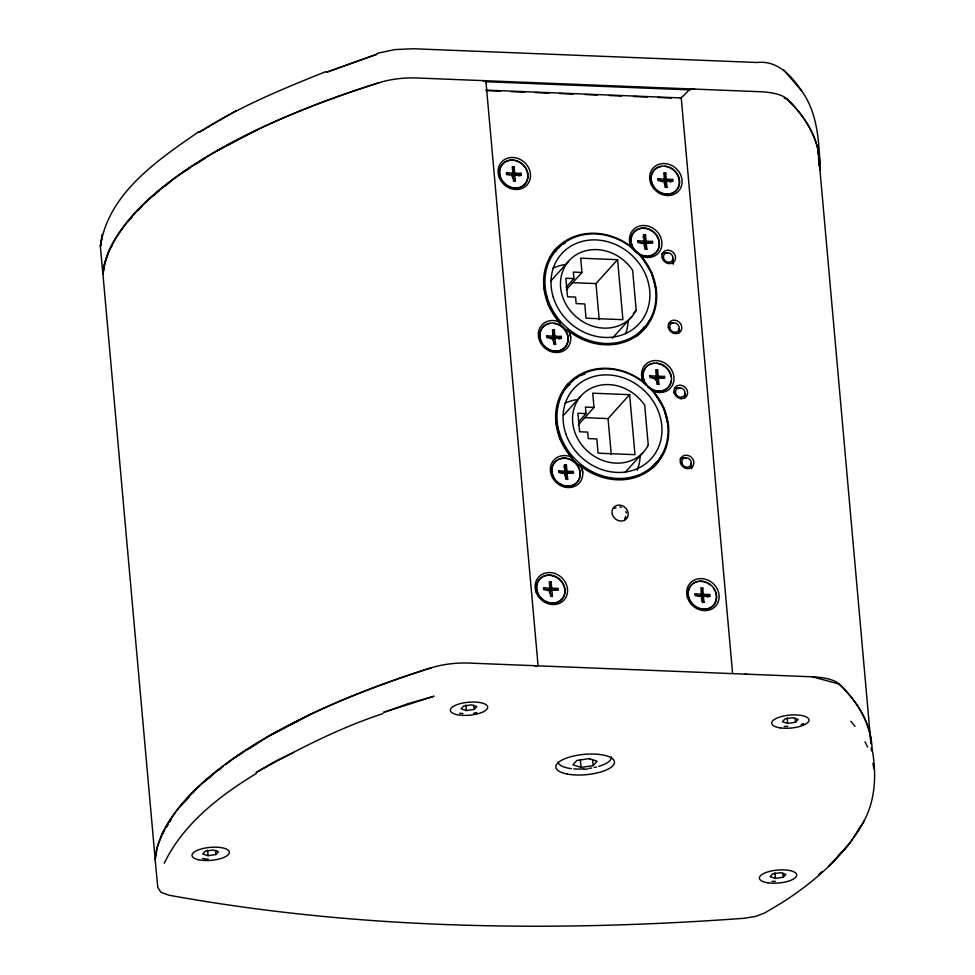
<?xml version="1.0" encoding="UTF-8"?>
<svg xmlns="http://www.w3.org/2000/svg" width="975" height="975" viewBox="0 0 975 975"><rect width="100%" height="100%" fill="white"/><g stroke="black" fill="none" stroke-linecap="round" stroke-linejoin="round"><path stroke-width="1.46" d="M863.655 821.742C875.769 799.5 876.574 773.443 872.101 748.971A634.359 220.082 -5.1 0 0 841.681 686.51L839.231 684.097L812.48 676.821L468.938 663.073A42.827 14.857 -5.1 0 0 431.377 667.777A634.359 220.082 -5.1 0 0 161.533 834.868L156.877 848.055L155.159 859.17L102.936 274.072C105.044 250.892 119.413 231.38 133.916 214.122C168.577 177.292 212.842 151.552 257.863 129.468A634.347 220.082 -5.1 0 1 379.153 82.68A42.827 14.857 -5.1 0 1 416.715 77.976L760.256 91.723A42.827 14.857 -5.1 0 1 787.02 98.999L789.47 101.412A634.359 220.082 -5.1 0 1 819.878 169.918M102.972 274.085L104.849 262.848M155.196 859.182L157.06 847.945M514.093 166.786L512.265 176.792L515.397 181.289L513.557 181.216L512.996 174.878L506.586 174.623L506.427 172.807L512.838 173.062L512.265 166.713L514.093 166.786L514.666 173.136L512.484 175.549L512.655 177.353L514.824 174.952L521.235 175.207L521.077 173.392L514.666 173.136M552.484 339.848L554.324 329.842L552.496 329.769L553.057 336.119L550.887 338.532L561.295 336.448L561.466 338.264L558.602 338.983M564.001 467.707L564.537 464.795L566.378 464.868L566.938 471.217L564.769 473.618L573.349 471.473L573.507 473.277L567.097 473.021L564.927 475.434L567.669 479.371L565.841 479.298L565.268 472.948L558.858 472.692L558.699 470.888L565.11 471.144L564.537 464.795M564.769 473.618L566.378 464.868M551.143 581.856L549.303 591.862L552.435 596.359L550.607 596.286L550.034 589.936L543.623 589.68L543.465 587.876L549.876 588.132L549.315 581.783L551.143 581.856L551.704 588.205L549.534 590.606L549.693 592.422L551.874 590.009L558.273 590.277L558.114 588.461L551.704 588.205M643.147 237.681L643.683 234.756L645.523 234.829L646.084 241.178L643.914 243.592L652.494 241.434L652.653 243.25L646.242 242.994L644.073 245.395L646.815 249.332L644.987 249.259L644.414 242.921L638.003 242.665L637.845 240.849L644.256 241.105L643.683 234.756M643.914 243.592L645.523 234.829M662.22 181.533L664.06 181.606L665.657 172.855L663.829 172.782L664.402 179.12L662.22 181.533L672.64 179.449L672.799 181.265L669.935 181.984M655.968 378.605L654.128 378.532L656.309 376.131L655.736 369.781L657.564 369.854L656.126 380.421L658.296 378.008L664.706 378.263L664.548 376.46L658.137 376.204L655.968 378.605L656.126 380.421M699.27 596.602L701.439 594.189L700.879 587.852L702.707 587.925L701.098 596.676L709.678 594.518L709.849 596.334L706.985 597.053M156.926 848.335C167.59 813.82 195.098 787.52 223.263 766.374M105.312 261.495L109.273 250.234M164.251 863.289C183.202 823.802 219.704 795.746 256.34 773.467M485.733 82.704L485.916 81.729A5.35 1.853 -5.1 0 0 482.393 80.608M837.525 856.83L849.493 843.741L860.986 826.032M857.464 831.797L864.167 820.877C845.435 855.136 815.161 881.193 782.779 902.192L764.583 913.014L755.649 916.415L744.181 918.279C552.593 932.295 358.678 929.602 169.26 895.269L160.96 892.296L157.804 887.506L155.074 859.097M109.846 249.259L112.186 245.456M162.057 834.344L164.409 830.554M166.749 826.763L168.309 824.228M169.869 821.706L171.442 819.171M839.499 854.697L844.557 849.006M511.388 174.671L512.838 173.062M550.814 281.007L568.462 261.422M566.097 287.296L573.946 278.594L573.361 272.098L581.953 272.439L580.686 258.192L617.565 259.667L622.915 319.678L586.036 318.203L584.768 303.944L576.176 303.603L575.591 297.095L567.511 296.778L565.866 278.277L573.946 278.594M566.256 289.843L581.953 272.439M664.06 181.606L666.23 179.193L665.657 172.855M672.799 181.265L666.388 181.009L664.219 183.422L666.961 187.358L665.121 187.285L664.56 180.936L658.149 180.68L657.991 178.864L664.402 179.12M599.198 319.605L595.981 283.591L617.565 259.667M554.324 329.842L554.885 336.192L552.715 338.605L550.887 338.532M553.605 339.605L555.055 338.008L561.466 338.264M644.256 241.105L642.086 243.518L637.845 240.849M633.25 313.499L636.2 310.233L632.629 270.233A42.022 36.916 42 0 0 572.008 257.863A42.022 36.916 42 0 0 577.358 317.826A42.022 36.916 42 0 0 636.2 310.233M612.276 338.325L631.885 316.558M563.404 415.447L580.076 396.959M646.23 326.211L643.89 328.087A59.158 51.968 42 0 1 639.71 333.462M579.138 421.2L586.012 413.595L585.427 407.087L594.019 407.428L592.739 393.181L629.618 394.656L634.981 454.667L598.102 453.192L596.822 438.945L588.242 438.592L587.657 432.096L579.577 431.767L577.919 413.266L586.012 413.595M578.321 424.844L594.019 407.428M611.252 454.594L608.047 418.592L629.618 394.656M215.889 854.539L218.461 851.687L213.184 850.005L205.335 851.163L202.763 854.015L208.041 855.697L215.889 854.539L215.524 850.346M565.11 471.144L562.941 473.545L558.699 470.888M624.999 472.546L642.647 452.961M549.876 588.132L547.706 590.533L543.465 587.876M474.216 709.41L476.787 706.558L471.51 704.876L463.661 706.034L461.09 708.886L466.367 710.568L474.216 709.41L473.838 705.217M701.817 595.871L703.267 594.263L702.707 587.925M709.849 596.334L703.438 596.078L701.257 598.492L703.999 602.428L702.171 602.355L701.598 596.005L695.187 595.749L695.029 593.933L701.439 594.189M589.79 758.526L576.895 760.439L572.934 764.814L581.063 767.422L593.141 765.631L597.102 761.243L588.973 758.648M795.527 722.256L798.098 719.416L792.821 717.722L784.973 718.892L782.401 721.732L787.678 723.426L795.527 722.256L795.161 718.075M783.254 877.232L785.826 874.38L780.536 872.698L772.7 873.856L770.128 876.708L775.405 878.39L783.254 877.232L782.876 873.039M849.493 843.741L828.665 866.458L835.551 858.975M128.176 221.386L132.186 217.011M138.218 210.466L142.24 206.103M180.387 806.471L189.43 796.66M192.453 793.382L194.464 791.2M818.976 874.27L822.205 871.516M152.185 196.523L159.217 190.808M165.08 186.054L169.772 182.252M204.409 781.621L212.611 774.954M218.473 770.201L220.813 768.3M225.627 764.583L237.498 755.588L271.294 734.65L310.074 714.565A634.359 220.082 -5.1 0 1 431.377 667.777M199.046 131.528C158.157 159.803 108.067 193.269 100.401 246.492L102.85 273.999L104.666 262.957L109.31 249.783A634.359 220.082 -5.1 0 1 379.165 82.68M181.508 173.355L190.21 167.761M195.183 164.58L205.128 158.194M233.72 758.453L243.665 752.066M247.394 749.678L257.339 743.291M236.364 110.504L198.985 132.417C238.582 106.994 282.128 89.103 325.65 71.687M293.658 752.444L274.365 761.755L256.108 772.529C296.912 749.86 338.496 728.203 382.943 713.639M216.852 150.93L257.863 129.468M269.076 736.027L310.074 714.565M694.59 89.091A5.35 1.853 -5.1 0 0 689.349 89.871L682.683 96.488A5.35 1.853 -5.1 0 1 679.989 97.768M801.097 724.571L803.656 723.535M377.447 53.259L394.912 49.579L413.51 48.75L757.063 62.498C777.562 60.231 791.103 75.514 801.56 90.724C816.892 111.906 818.854 138.645 819.89 163.873M512.484 175.549L521.077 173.392M518.371 175.927L521.235 175.207M664.548 376.46L654.737 378.922L649.898 375.875L650.057 377.678L656.467 377.934L657.028 384.284L658.868 384.357L658.296 378.008M549.534 590.606L558.114 588.461M473.558 713.286L476.824 712.603M583.83 769.348L587.827 768.97M784.217 726.399L787.763 726.412M204.884 859.109L208.284 859.121M771.932 881.376L775.478 881.376M485.916 81.729L689.349 89.871M485.721 90.114L681.233 97.939L732.603 673.493M486.964 90.626L500.565 91.175M511.144 91.601L524.745 92.137M535.336 92.564L548.937 93.113M559.516 93.527L573.117 94.075M585.219 94.563L597.309 95.038M609.399 95.526L621.502 96.013M633.592 96.488L647.193 97.037M657.772 97.463L671.385 98.012M666.23 179.193L672.64 179.449M646.084 241.178L652.494 241.434M572.374 282.652L595.981 283.591M555.055 338.008L555.616 344.346L553.788 344.273L553.215 337.935L546.804 337.679L546.646 335.863L553.057 336.119M554.885 336.192L561.295 336.448M649.898 375.875L656.309 376.131M584.439 417.641L608.047 418.592M658.271 461.236L657.65 461.212A59.158 51.968 42 0 1 652.543 467.573M566.938 471.217L573.349 471.473M703.267 594.263L709.678 594.518M459.591 713.286L462.893 713.554M202.373 858.5L204.579 858.682M784.193 98.231L787.02 98.999A634.359 220.082 -5.1 0 1 818.281 151.162L870.943 743.535M619.966 506.903L621.416 507.378M629.557 240.874L631.154 246.687L641.221 256.218A59.682 52.431 42 0 1 643.476 330.05A59.682 52.431 42 0 1 569.095 331.378L564.732 328.819L561.125 325.199L548.547 305.212L543.794 286.772M650.227 388.94L653.274 391.243A59.682 52.431 42 0 1 655.529 465.075A59.682 52.431 42 0 1 581.137 466.391L576.786 463.844L573.178 460.224L560.601 440.225L555.847 421.797M567.011 330.318L569.095 331.378L570.692 337.179M582.745 472.205L581.137 466.391L577.7 464.502M657.991 178.864L661.16 180.863M506.427 172.807L509.596 174.805M546.646 335.863L549.827 337.862M695.029 593.933L698.21 595.932M656.455 291.281L651.702 272.854L641.221 256.218L638.174 253.914M668.509 426.307L663.756 407.879L653.274 391.243L651.458 389.915M576.786 463.844L573.885 461.102M637.321 253.195L634.42 250.453M647.888 386.88L649.374 388.221M646.474 385.478L643.207 381.712L641.611 375.899M633.652 249.637L631.154 246.687A59.682 52.431 42 0 0 556.774 248.016A59.682 52.431 42 0 0 559.016 321.847L560.198 323.883M800.902 89.968L801.56 90.724L783.656 69.871M573.178 460.224L571.07 456.873A59.682 52.431 42 0 1 568.827 383.029A59.682 52.431 42 0 1 643.207 381.712L644.658 383.467M850.895 721.293L854.977 726.29M656.809 381.408L658.868 384.357M553.568 341.396L555.616 344.346M864.996 741.731L867.567 747.033M625.852 511.582L626.413 513.008M872.918 763.315L873.892 768.861M787.191 717.844L787.678 723.426M774.906 872.808L775.405 878.39M666.388 181.009L666.961 187.358M685.303 393.644L685.571 396.642M703.438 596.078L703.999 602.428M646.242 242.994L646.815 249.332M657.564 369.854L658.137 376.204M567.097 473.021L567.669 479.371M592.617 759.622L593.141 765.631M580.393 759.915L581.063 767.422M514.824 174.952L515.397 181.289M551.874 590.009L552.435 596.359M486.001 82.205L538.09 665.791M465.867 704.986L466.367 710.568M207.553 850.115L208.041 855.697M871.211 747.91L871.382 750.823M819.171 165.726L818.281 151.162L818.403 154.062M870.809 743.523L870.492 736.259A634.359 220.082 -5.1 0 0 839.231 684.097A42.827 14.857 -5.1 0 0 812.48 676.821M818.525 156.975L818.915 165.701M673.554 392.572A5.082 4.473 42 0 1 674.749 392.048M681.318 397.532A5.082 4.473 42 0 1 681.05 398.812M631.154 246.687A17.136 15.052 42 0 1 642.318 225.566A17.136 15.052 42 0 1 661.94 244.128A17.136 15.052 42 0 1 641.221 256.218M569.095 331.378A17.136 15.052 42 0 1 557.919 352.499A17.136 15.052 42 0 1 538.31 333.938A17.136 15.052 42 0 1 559.016 321.847M643.207 381.712A17.136 15.052 42 0 1 654.371 360.579A17.136 15.052 42 0 1 673.993 379.153A17.136 15.052 42 0 1 653.274 391.243M581.137 466.391A17.136 15.052 42 0 1 569.973 487.524A17.136 15.052 42 0 1 550.351 468.963A17.136 15.052 42 0 1 571.07 456.873M669.922 322.908A9.372 8.227 42 0 1 672.25 323.298M678.576 328.636A9.372 8.227 42 0 1 679.551 332.012M663.682 252.891A9.372 8.227 42 0 1 665.998 253.281M672.799 259.716A9.372 8.227 42 0 1 673.201 264.262M670.312 323.115A7.227 6.35 42 0 1 673.347 323.237M679.246 330.025A7.227 6.35 42 0 1 678.832 332.926M661.452 254.292A7.227 6.35 42 0 1 667.107 253.22M672.506 258.009A7.227 6.35 42 0 1 672.579 262.921M566.195 385.942A59.682 52.431 42 0 1 568.291 383.882M571.679 381.054A59.682 52.431 42 0 1 574.08 379.348M575.323 378.556A59.682 52.431 42 0 1 577.895 377.069M580.564 375.741A59.682 52.431 42 0 1 584.744 374.047M661.477 455.508A59.682 52.431 42 0 1 653.786 467.037M553.142 252.001A59.682 52.431 42 0 1 560.82 245.164M649.423 320.495A59.682 52.431 42 0 1 643.634 329.782M564.757 403.345A52.199 45.849 42 0 1 577.919 399.433M640.197 455.41A52.199 45.849 42 0 1 637.248 470.194M564.622 388.477A59.158 51.968 42 0 1 569.571 383.931M655.943 463.113A59.158 51.968 42 0 1 652.385 467.781M552.874 253.134A59.158 51.968 42 0 1 559.028 247.772M564.817 388.269A59.158 51.968 42 0 1 572.788 380.896M638.552 334.462A59.158 51.968 42 0 1 636.492 336.253M550.253 256.474A59.158 51.968 42 0 1 560.747 245.871M563.002 244.323A59.158 51.968 42 0 1 565.366 242.909M645.596 326.186A59.158 51.968 42 0 1 640.502 332.548M565.086 388.757A58.622 51.492 42 0 1 570.107 384.187M654.981 463.564A58.622 51.492 42 0 1 651.617 467.842M552.849 268.271A52.199 45.849 42 0 1 565.378 264.517M628.119 320.738A52.199 45.849 42 0 1 625.767 333.621M554.312 252.452A58.622 51.492 42 0 1 556.53 250.441M643.951 327.027A58.622 51.492 42 0 1 639.429 332.999M614.372 508.207A8.568 7.52 42 0 1 615.993 507.926M625.633 516.238A8.568 7.52 42 0 1 625.219 519.468M625.085 517.896A8.032 7.057 42 0 1 624.67 519.456M674.81 387.928A9.372 8.227 42 0 1 678.503 388.452M684.998 395.192A9.372 8.227 42 0 1 685.352 397.02M675.236 388.355A7.227 6.35 42 0 1 680.075 388.55M684.694 393.413A7.227 6.35 42 0 1 684.535 398.141M681.062 457.933A9.372 8.227 42 0 1 682.902 458.006M691.238 465.209A9.372 8.227 42 0 1 691.568 468.841M680.099 459.067A7.227 6.35 42 0 1 686.327 458.567M690.946 463.43A7.227 6.35 42 0 1 690.787 468.158M527.792 176.841A14.991 13.163 42 0 1 512.96 188.041A14.991 13.163 42 0 1 499.419 171.978A14.991 13.163 42 0 1 513.923 160.387M514.958 160.57A14.991 13.163 42 0 1 517.615 161.411M517.993 161.57A14.991 13.163 42 0 1 524.721 166.981M525.342 167.883A14.991 13.163 42 0 1 526.805 170.747M527.146 171.746A14.991 13.163 42 0 1 527.755 174.805M671.166 168.456A14.991 13.163 42 0 1 675.821 190.856A14.991 13.163 42 0 1 653.14 186.152A14.991 13.163 42 0 1 661.379 166.433M664.987 166.384A14.991 13.163 42 0 1 670.532 168.114M564.854 590.899A14.991 13.163 42 0 1 550.156 603.135A14.991 13.163 42 0 1 536.506 586.328A14.991 13.163 42 0 1 552.593 575.786M553.032 575.908A14.991 13.163 42 0 1 564.805 589.875M656.76 235.926A14.991 13.163 42 0 1 648.594 256.193M646.291 256.291A14.991 13.163 42 0 1 637.821 253.342M637.333 252.988A14.991 13.163 42 0 1 635.334 251.209M634.64 250.441A14.991 13.163 42 0 1 632.3 234.524A14.991 13.163 42 0 1 646.376 228.613M647.303 228.845A14.991 13.163 42 0 1 656.199 235.097M567.986 337.862A14.991 13.163 42 0 1 555.945 351.305A14.991 13.163 42 0 1 539.955 338.435A14.991 13.163 42 0 1 550.046 323.432M554.141 323.444A14.991 13.163 42 0 1 566.609 332.828M566.987 333.706A14.991 13.163 42 0 1 567.852 336.838M671.166 380.908A14.991 13.163 42 0 1 650.788 388.964M648.997 387.709A14.991 13.163 42 0 1 648.168 386.99M646.108 384.723A14.991 13.163 42 0 1 653.53 363.407M656.358 363.334A14.991 13.163 42 0 1 671.105 376.85M577.005 465.063A14.991 13.163 42 0 1 573.763 484.88A14.991 13.163 42 0 1 553.447 477.433A14.991 13.163 42 0 1 560.138 458.884M561.1 458.628A14.991 13.163 42 0 1 567.231 458.652M568.157 458.884A14.991 13.163 42 0 1 576.322 464.21M611.325 756.832A26.764 9.287 -5.1 0 1 598.808 766.338M596.517 766.959A26.764 9.287 -5.1 0 1 594.116 767.508M591.618 767.983A26.764 9.287 -5.1 0 1 589.058 768.385M583.842 768.909A26.764 9.287 -5.1 0 1 573.714 768.885M571.387 768.641A26.764 9.287 -5.1 0 1 558.09 762.231M744.973 674.237A5.35 1.853 -5.1 0 1 746.801 674.188M534.617 665.706A5.35 1.853 -5.1 0 1 537.457 666.278M715.443 591.971A14.991 13.163 42 0 1 707.192 609.022A14.991 13.163 42 0 1 688.838 598.333A14.991 13.163 42 0 1 697.673 581.636M698.977 581.429A14.991 13.163 42 0 1 705.668 582.331M706.96 582.867A14.991 13.163 42 0 1 710.543 585.158M713.444 588.278A14.991 13.163 42 0 1 714.894 590.692M100.51 245.566L100.388 246.285L102.314 234.524L100.51 245.566M376.728 54.295L326.503 72.248L376.728 54.295M408.379 703.597L383.626 712.347L434.021 696.247L408.379 703.597M648.253 445.234L644.682 405.222A42.022 36.916 42 0 0 584.062 392.864A42.022 36.916 42 0 0 589.412 452.814A42.022 36.916 42 0 0 648.253 445.234M663.439 257.522A5.082 4.473 42 0 0 671.166 261.592A5.082 4.473 42 0 0 670.032 253.354A5.082 4.473 42 0 0 663.439 257.522M669.691 327.539A5.082 4.473 42 0 0 677.418 331.61A5.082 4.473 42 0 0 676.284 323.371A5.082 4.473 42 0 0 669.691 327.539M675.504 392.523A5.082 4.473 42 0 0 683.231 396.593A5.082 4.473 42 0 0 682.098 388.355A5.082 4.473 42 0 0 675.504 392.523M681.757 462.528A5.082 4.473 42 0 0 689.471 466.598A5.082 4.473 42 0 0 688.35 458.36A5.082 4.473 42 0 0 681.757 462.528M668.338 327.649A7.227 6.35 42 0 0 679.709 332.353A7.227 6.35 42 0 0 676.918 320.726A7.227 6.35 42 0 0 668.338 327.649M662.086 257.632A7.227 6.35 42 0 0 673.469 262.348A7.227 6.35 42 0 0 670.666 250.709A7.227 6.35 42 0 0 662.086 257.632M559.516 433.229A58.622 51.492 42 0 0 653.396 465.636A58.622 51.492 42 0 0 624.634 372.158A58.622 51.492 42 0 0 559.516 433.229M566.061 434.387A52.199 45.849 42 0 0 650.422 459.542A52.199 45.849 42 0 0 621.063 377.081A52.199 45.849 42 0 0 566.061 434.387M546.829 296.01A58.622 51.492 42 0 0 639.758 332.048A58.622 51.492 42 0 0 614.786 237.985A58.622 51.492 42 0 0 546.829 296.01M553.264 297.18A52.199 45.849 42 0 0 636.858 326.04A52.199 45.849 42 0 0 611.24 242.812A52.199 45.849 42 0 0 553.264 297.18M612.361 514.41A8.568 7.52 42 0 0 626.06 519.236A8.568 7.52 42 0 0 621.94 505.562A8.568 7.52 42 0 0 612.361 514.41M674.139 392.657A7.227 6.35 42 0 0 685.51 397.361A7.227 6.35 42 0 0 682.719 385.734A7.227 6.35 42 0 0 674.139 392.657M680.379 462.662A7.227 6.35 42 0 0 691.763 467.378A7.227 6.35 42 0 0 688.972 455.739A7.227 6.35 42 0 0 680.379 462.662M499.054 176.999A17.136 15.052 42 0 0 526.744 185.25A17.136 15.052 42 0 0 517.103 158.194A17.136 15.052 42 0 0 499.054 176.999M650.618 183.056A17.136 15.052 42 0 0 678.307 191.319A17.136 15.052 42 0 0 668.667 164.251A17.136 15.052 42 0 0 650.618 183.056M536.092 592.069A17.136 15.052 42 0 0 563.782 600.32A17.136 15.052 42 0 0 554.153 573.263A17.136 15.052 42 0 0 536.092 592.069M500.407 176.828A14.991 13.163 42 0 0 524.55 184.482A14.991 13.163 42 0 0 516.543 160.704A14.991 13.163 42 0 0 500.407 176.828M651.97 182.898A14.991 13.163 42 0 0 676.114 190.539A14.991 13.163 42 0 0 668.107 166.762A14.991 13.163 42 0 0 651.97 182.898M537.444 591.898A14.991 13.163 42 0 0 561.588 599.54A14.991 13.163 42 0 0 553.581 575.774A14.991 13.163 42 0 0 537.444 591.898M631.824 244.871A14.991 13.163 42 0 0 655.968 252.525A14.991 13.163 42 0 0 647.961 228.747A14.991 13.163 42 0 0 631.824 244.871M540.625 339.885A14.991 13.163 42 0 0 564.769 347.539A14.991 13.163 42 0 0 556.762 323.761A14.991 13.163 42 0 0 540.625 339.885M643.878 379.897A14.991 13.163 42 0 0 668.021 387.538A14.991 13.163 42 0 0 660.014 363.773A14.991 13.163 42 0 0 643.878 379.897M552.679 474.91A14.991 13.163 42 0 0 576.822 482.552A14.991 13.163 42 0 0 568.815 458.786A14.991 13.163 42 0 0 552.679 474.91M767.837 882.802A18.732 6.496 -5.1 0 0 796.709 875.44A18.732 6.496 -5.1 0 0 769.641 871.382A18.732 6.496 -5.1 0 0 767.837 882.802M780.122 727.838A18.732 6.496 -5.1 0 0 808.982 720.476A18.732 6.496 -5.1 0 0 781.926 716.418A18.732 6.496 -5.1 0 0 780.122 727.838M567.389 774.077A29.445 10.213 -5.1 0 0 614.262 763.547A29.445 10.213 -5.1 0 0 573.824 755.966A29.445 10.213 -5.1 0 0 567.389 774.077M456.812 714.614A18.732 6.496 -5.1 0 0 487.366 708.508A18.732 6.496 -5.1 0 0 462.906 703.036A18.732 6.496 -5.1 0 0 456.812 714.614M198.486 859.743A18.732 6.496 -5.1 0 0 229.04 853.637A18.732 6.496 -5.1 0 0 204.579 848.165A18.732 6.496 -5.1 0 0 198.486 859.743M688.911 597.651A14.991 13.163 42 0 0 712.932 605.816A14.991 13.163 42 0 0 705.461 581.941A14.991 13.163 42 0 0 688.911 597.651M687.302 597.005A17.136 15.052 42 0 0 714.578 607.133A17.136 15.052 42 0 0 706.851 579.698A17.136 15.052 42 0 0 687.302 597.005"/></g></svg>
